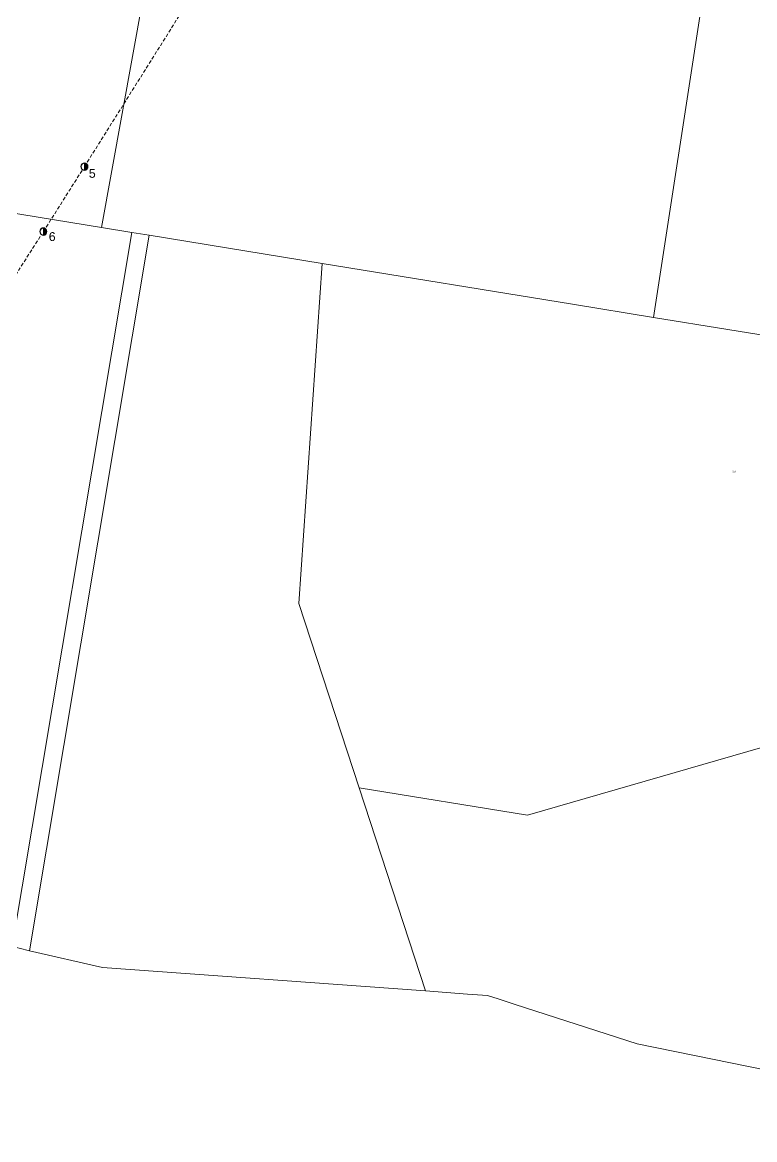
# Model space of a CAD drawing. Header units: metres. Extents: x 234668 to 239817, y 6157151 to 6160743.
# Drawn here: x 237013 to 237844, y 6157980 to 6159248 of the extents above; entities that cross this region are included whole.
import ezdxf
from ezdxf.enums import TextEntityAlignment as Align

# ---------------------------------------------------------------- set-up
doc = ezdxf.new("R2010")
doc.units = ezdxf.units.M
doc.linetypes.add('Cable New OH', pattern=[6, 4, -2])
doc.layers.get('0').update_dxf_attribs({"color": 6})
doc.layers.add('Cadastre Land Parcels_SP_EXT', color=8, linetype='Continuous', lineweight=5)
doc.layers.add('Cadastre Roads_SP_EXT', color=8, linetype='Continuous', lineweight=5)
doc.layers.add('Mains_HV_New_A10', color=2, linetype='Continuous')
doc.layers.add('SupportsOH_SP_TR_HV_LV_SL_NEW', color=2, linetype='Continuous')
doc.styles.add('iecARIAL', font='arial.ttf', dxfattribs={"height": 2})
doc.styles.add('POLE_LABEL', font='arial.ttf')
doc.styles.get("Standard").update_dxf_attribs({"font": 'arial.ttf'})

# ---------------------------------------------------------------- blocks, each defined once
blk = doc.blocks.new('POLE_REPLACE_NEW')
for tag, flags, p in [('cLinedev', 9, (1.5, -3.2)), ('LRemove', 9, (1.5, -2.8)), ('LEGEND', 9, (1.5, -3)), ('cspan', 9, (1.5, -5.6)), ('SUBURB', 9, (1.5, -5.8)), ('STREETNAME', 9, (1.5, -6)), ('pExisting', 9, (1.5, -3.4)), ('PFNUMBER', 9, (1.5, -3.6)), ('NEWPFNUMBER', 9, (1.5, -3.8)), ('pFooting', 9, (1.5, -4)), ('pNew', 9, (1.5, -4.2)), ('pNumber', 9, (1.5, -4.4)), ('pRelocate', 9, (1.5, -4.6)), ('pRemove', 9, (1.5, -4.8)), ('pReplace', 9, (1.5, -5)), ('pStay', 9, (1.5, -5.2)), ('pType', 9, (1.5, -5.4)), ('LOCATION', 9, (1.5, -6.2)), ('NOTES', 9, (1.5, -6.4)), ('OPERATED_BY', 9, (1.5, -6.6)), ('Z', 1, (1.5, -7)), ('MAINTAINED_BY', 9, (1.5, -6.8))]:
    blk.add_attdef(tag, text='', height=0.2, dxfattribs=dict(flags=flags)).set_placement(p, align=Align.MIDDLE_LEFT)
blk.add_wipeout([(0, 1), (-0.13, 0.99), (-0.25, 0.97), (-0.37, 0.93), (-0.48, 0.88), (-0.59, 0.81), (-0.68, 0.73), (-0.77, 0.64), (-0.84, 0.54), (-0.9, 0.43), (-0.95, 0.31), (-0.98, 0.19), (-1, 0.06), (-1, -0.06), (-0.98, -0.19), (-0.95, -0.31), (-0.9, -0.43), (-0.84, -0.54), (-0.77, -0.64), (-0.68, -0.73), (-0.59, -0.81), (-0.48, -0.88), (-0.37, -0.93), (-0.25, -0.97), (-0.13, -0.99), (0, -1), (0.13, -0.99), (0.25, -0.97), (0.37, -0.93), (0.48, -0.88), (0.59, -0.81), (0.68, -0.73), (0.77, -0.64), (0.84, -0.54), (0.9, -0.43), (0.95, -0.31), (0.98, -0.19), (1, -0.06), (1, 0.06), (0.98, 0.19), (0.95, 0.31), (0.9, 0.43), (0.84, 0.54), (0.77, 0.64), (0.68, 0.73), (0.59, 0.81), (0.48, 0.88), (0.37, 0.93), (0.25, 0.97), (0.13, 0.99)])
h = blk.add_hatch(color=256)
edge = h.paths.add_edge_path()
edge.add_arc((0, 0), 1, 270, 450)
edge.add_line((0, 1), (0, -1))
blk.add_lwpolyline([(0, 1), (0, -1)])
at = {"lineweight": -3}
blk.add_arc((0, 0), 1, 90, 270, dxfattribs=at)
blk.add_arc((0, 0), 1, 270, 90)
for tag, height, flags, p in [('ASSET_NUM', 2.5, 8, (2, 2)), ('STREET_CODE', 0.2, 9, (1.5, 0)), ('OWNED_BY', 0.2, 9, (1.5, -0.2)), ('SPECIAL_USE', 0.2, 9, (1.5, -0.6)), ('STATE', 0.2, 9, (1.5, -0.8)), ('cLV', 0.2, 9, (1.5, -1.2)), ('cHV', 0.2, 9, (1.5, -1.8)), ('PARENT', 0.2, 9, (1.5, -0.4)), ('USAGE', 0.2, 9, (1.5, -1)), ('hDepth', 0.2, 9, (1.5, -1.4)), ('hDia', 0.2, 9, (1.5, -1.6)), ('LBRACKET', 0.2, 9, (1.5, -2)), ('LExisting', 0.2, 9, (1.5, -2.2)), ('LANTNUMBER', 0.2, 9, (1.5, -2.4)), ('LOther', 0.2, 9, (1.5, -2.6))]:
    blk.add_attdef(tag, text='', height=height, dxfattribs=dict(flags=flags)).set_placement(p, align=Align.MIDDLE_LEFT)
at = {"style": 'POLE_LABEL', "flags": 9}
blk.add_attdef('STRUCTURE_PLANT_NUMBER', text='', height=0.2, dxfattribs=at).set_placement((1.5, 0.24), align=Align.MIDDLE_LEFT)

msp = doc.modelspace()

# ---------------------------------------------------------------- linework, layer by layer
at = {"layer": 'Cadastre Land Parcels_SP_EXT', "linetype": 'Continuous'}
for points in [[(237362, 6159650), (237396.4, 6159848.2), (237385.2, 6159857.5), (237144, 6160033.7), (237001.8, 6160058.7), (236873.3, 6159284.2), (236665.3, 6159317.6), (236629.4, 6159092), (237102.9, 6159014.9), (237173, 6159403), (237314.8, 6159377.9), (237362, 6159650)], [(237839.6, 6159630.6), (237506.7, 6159756.9), (237506.1, 6159757.4), (237484.5, 6159629.3), (237362, 6159650), (237314.8, 6159377.9), (237173, 6159403), (237102.9, 6159014.9), (237137.1, 6159009.3), (237157, 6159006.1), (237353, 6158974.1), (237637.4, 6158927.7), (237729, 6158912.8), (237839.6, 6159630.6)], [(238261, 6158826.1), (238200.7, 6158906.4), (238200.7, 6158906.5), (238274.1, 6159383.1), (238212.6, 6159489), (237992, 6159572.8), (237839.6, 6159630.6), (237729, 6158912.8), (237897.9, 6158885.3), (238035.1, 6158863), (238055.7, 6158859.6), (238261, 6158826.1)], [(237137.1, 6159009.3), (237102.9, 6159014.9), (236629.4, 6159092), (236567.2, 6158701.4), (236505.9, 6158315.7), (236715.9, 6158282.9), (236856, 6158232.4), (237001.3, 6158199), (237137.1, 6159009.3)], [(237395.1, 6158379.3), (237326.6, 6158588.4), (237353, 6158974.1), (237157, 6159006.1), (237020.9, 6158194.4), (237103.7, 6158175.4), (237470.5, 6158148.7), (237395.1, 6158379.3)], [(237729, 6158912.8), (237637.4, 6158927.7), (237353, 6158974.1), (237326.6, 6158588.4), (237395.1, 6158379.3), (237586.3, 6158348.1), (238435.9, 6158593.4), (238330.1, 6158734.2), (238043.6, 6158780.8), (238055.7, 6158859.6), (238035.1, 6158863), (237897.9, 6158885.3), (237729, 6158912.8)], [(238435.9, 6158593.4), (237586.3, 6158348.1), (237395.1, 6158379.3), (237470.5, 6158148.7), (237518.2, 6158145.2), (237540.6, 6158143.6), (237552.9, 6158139.7), (237572.3, 6158133.4), (237710.6, 6158088.9), (237902, 6158049.8), (237981.8, 6158033.4), (237999.1, 6158029.9), (238149.7, 6157989.5), (238185.5, 6157980), (238186.8, 6157990), (238193.5, 6158035.8), (238222.1, 6158234.6), (238479.4, 6158197.4), (238430.9, 6158284.1), (238683.3, 6158248.4), (238649.9, 6158308.6), (238435.9, 6158593.4)]]:
    msp.add_lwpolyline(points, close=True, dxfattribs=at)
at = {"layer": 'Cadastre Roads_SP_EXT', "linetype": 'Continuous'}
msp.add_lwpolyline([(237157, 6159006.1), (237137.1, 6159009.3), (237001.3, 6158199), (237009.5, 6158197.1), (237020.9, 6158194.4), (237157, 6159006.1)], close=True, dxfattribs=at)
at = {"layer": 'Mains_HV_New_A10', "color": 2, "linetype": 'Cable New OH', "lineweight": 0}
msp.add_lwpolyline([(236629.4, 6158375.3), (236698.9, 6158481.4), (236818.8, 6158669.3), (236911.5, 6158814.2), (237036.8, 6159010.2), (237083.4, 6159083.9), (237211.4, 6159287.7), (237307.6, 6159440.7), (237434.7, 6159643), (237499.2, 6159747.3)], dxfattribs=at)

# ---------------------------------------------------------------- texts
at = {"layer": 'Cadastre Land Parcels_SP_EXT'}
msp.add_text('250', height=1.8, dxfattribs=at).set_placement((237818.8, 6158737.2))

# ---------------------------------------------------------------- next in the draw order: block references
at = {"layer": 'SupportsOH_SP_TR_HV_LV_SL_NEW', "color": 7, "linetype": 'Continuous'}
ref = msp.add_blockref('POLE_REPLACE_NEW', (237083.4, 6159083.9), dxfattribs=dict(at, xscale=4, yscale=4, zscale=4))
ref.add_attrib('pNumber', '5', dxfattribs={"height": 10, "style": 'iecARIAL'}).set_placement((237088.4, 6159076.2), align=Align.MIDDLE_LEFT)
ref = msp.add_blockref('POLE_REPLACE_NEW', (237036.8, 6159010.2), dxfattribs=dict(at, xscale=4, yscale=4, zscale=4))
ref.add_attrib('pNumber', '6', dxfattribs={"height": 10, "style": 'iecARIAL'}).set_placement((237042.9, 6159004.5), align=Align.MIDDLE_LEFT)

doc.saveas('drawing.dxf')
